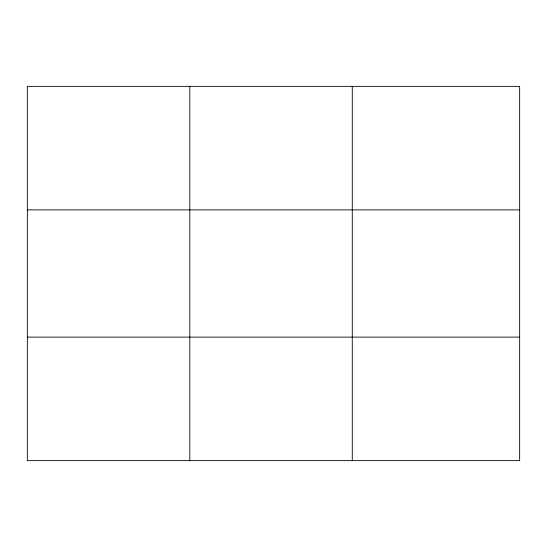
<?xml version="1.0" encoding="UTF-8"?>
<svg xmlns="http://www.w3.org/2000/svg" width="547" height="547" viewBox="0 0 547 547"><rect width="100%" height="100%" fill="white"/><g stroke="black" fill="none" stroke-linecap="round" stroke-linejoin="round"><path stroke-width="0.82" d="M189.809 460.642L189.809 86.358M352.268 460.642L352.268 86.358M519.65 209.87L519.65 86.358L27.35 86.358L27.35 460.642L519.65 460.642L519.65 209.87L27.35 209.87M27.35 337.13L519.65 337.13"/></g></svg>
